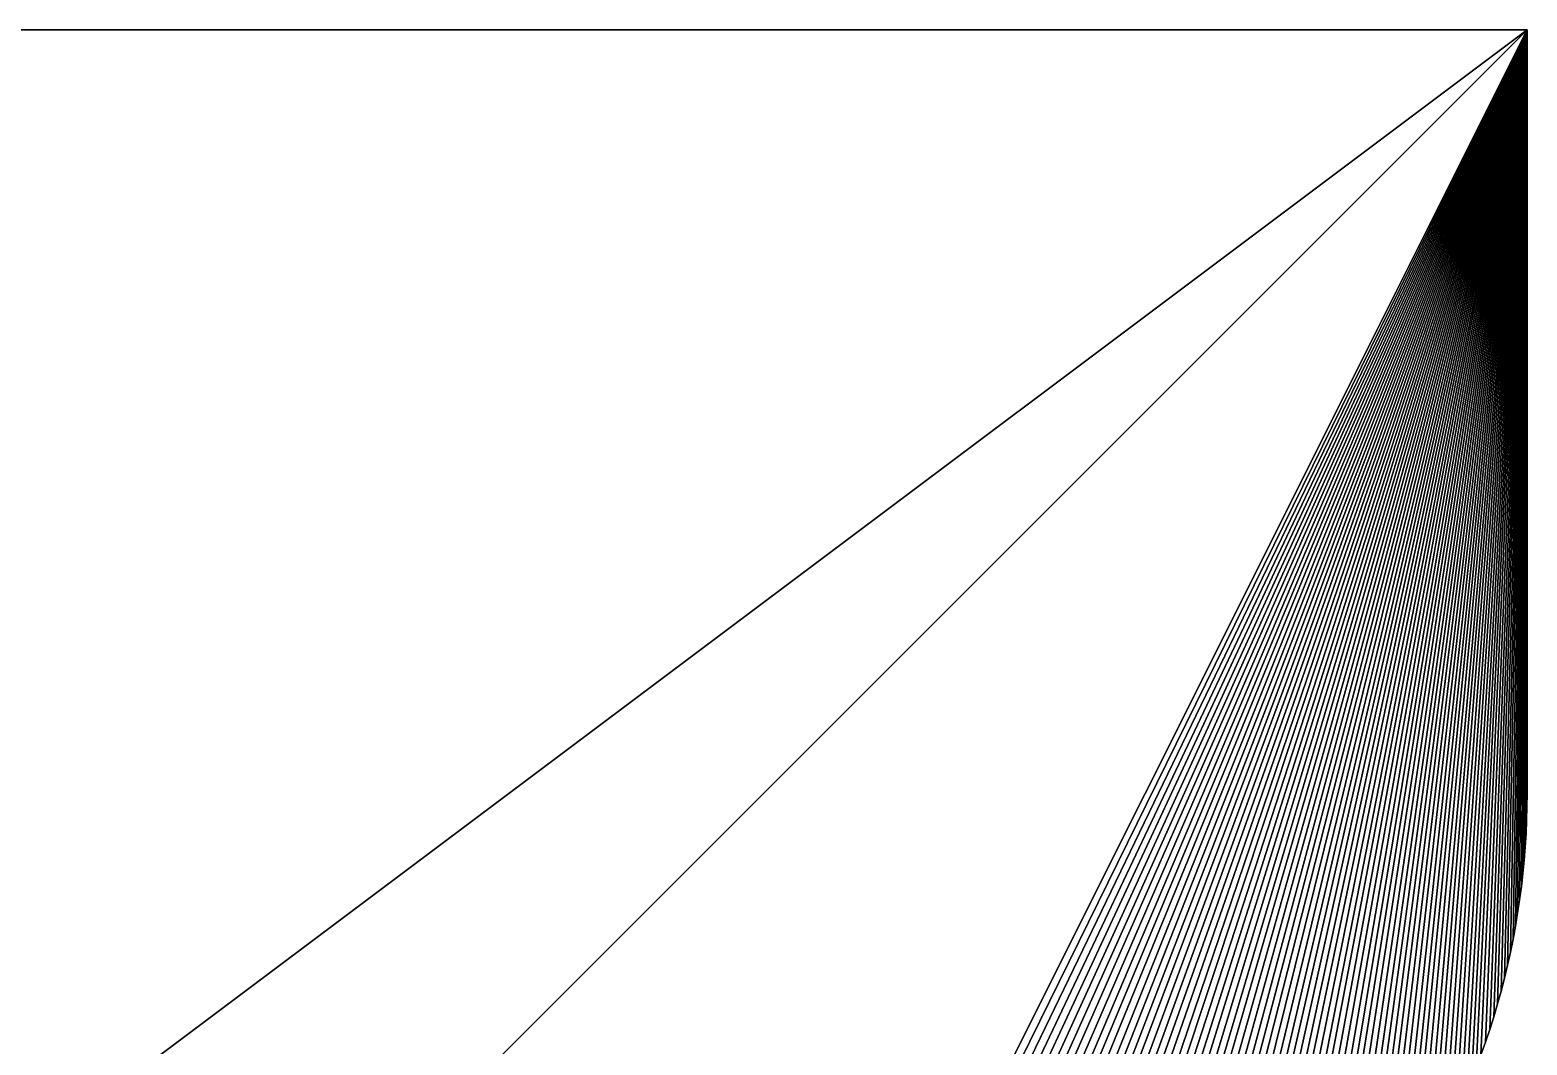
# Model space of a CAD drawing. Header units: metres. Extents: x 0 to 400, y 0 to 400.
# Drawn here: x 204 to 400, y 267.1 to 400 of the extents above; entities that cross this region are included whole.
import ezdxf

# ---------------------------------------------------------------- set-up
doc = ezdxf.new("R2010")
doc.units = ezdxf.units.M

msp = doc.modelspace()

# ---------------------------------------------------------------- linework, layer by layer
for p, q in [((0, 400, -800), (400, 400, -800)), ((0, 400, -1200), (400, 400, -1200)), ((0, 400, -1200), (400, 400, -1200)), ((400, 400, -800), (0, 400, -800)), ((400, 400, -800), (400, 300, -800)), ((400, 400, -1200), (400, 300, -1200)), ((400, 400, -1200), (400, 400, -800)), ((400, 400, -800), (400, 400, -1200)), ((400, 400, -1200), (400, 300, -1200)), ((400, 300, -800), (400, 400, -800)), ((400, 300.00003, -800), (399.98477, 298.25473, -800)), ((400, 300.00003, -1200), (399.98477, 298.25473, -1200)), ((400, 300.00003, -1200), (399.98477, 298.25473, -1200)), ((399.98477, 298.25473, -800), (400, 300.00003, -800)), ((400, 300, -800), (400, 300.00003, -800)), ((400, 300, -1200), (400, 300.00003, -1200)), ((400, 300, -1200), (400, 300.00003, -1200)), ((400, 300.00003, -1200), (400, 300.00003, -800)), ((400, 300.00003, -800), (400, 300, -800)), ((400, 300.00003, -800), (400, 300.00003, -1200)), ((400, 300, -1200), (400, 300, -800)), ((400, 300, -800), (400, 300, -1200)), ((399.98477, 298.25473, -800), (399.9391, 296.51004, -800)), ((399.98477, 298.25473, -1200), (399.9391, 296.51004, -1200)), ((399.98477, 298.25473, -1200), (399.9391, 296.51004, -1200)), ((399.9391, 296.51004, -800), (399.98477, 298.25473, -800)), ((399.98477, 298.25473, -1200), (399.98477, 298.25473, -800)), ((399.98477, 298.25473, -800), (399.98477, 298.25473, -1200)), ((399.9391, 296.51004, -800), (399.86295, 294.76642, -800)), ((399.9391, 296.51004, -1200), (399.86295, 294.76642, -1200)), ((399.9391, 296.51004, -1200), (399.86295, 294.76642, -1200)), ((399.86295, 294.76642, -800), (399.9391, 296.51004, -800)), ((399.9391, 296.51004, -1200), (399.9391, 296.51004, -800)), ((399.9391, 296.51004, -800), (399.9391, 296.51004, -1200)), ((399.86295, 294.76642, -800), (399.7564, 293.02435, -800)), ((399.86295, 294.76642, -1200), (399.7564, 293.02435, -1200)), ((399.86295, 294.76642, -1200), (399.7564, 293.02435, -1200)), ((399.7564, 293.02435, -800), (399.86295, 294.76642, -800)), ((399.86295, 294.76642, -1200), (399.86295, 294.76642, -800)), ((399.86295, 294.76642, -800), (399.86295, 294.76642, -1200)), ((399.7564, 293.02435, -800), (399.61948, 291.2844, -800)), ((399.7564, 293.02435, -1200), (399.61948, 291.2844, -1200)), ((399.7564, 293.02435, -1200), (399.61948, 291.2844, -1200)), ((399.61948, 291.2844, -800), (399.7564, 293.02435, -800)), ((399.7564, 293.02435, -1200), (399.7564, 293.02435, -800)), ((399.7564, 293.02435, -800), (399.7564, 293.02435, -1200)), ((399.61948, 291.2844, -800), (399.45218, 289.54715, -800)), ((399.61948, 291.2844, -1200), (399.45218, 289.54715, -1200)), ((399.61948, 291.2844, -1200), (399.45218, 289.54715, -1200)), ((399.45218, 289.54715, -800), (399.61948, 291.2844, -800)), ((399.61948, 291.2844, -1200), (399.61948, 291.2844, -800)), ((399.61948, 291.2844, -800), (399.61948, 291.2844, -1200)), ((399.45218, 289.54715, -800), (399.2546, 287.81305, -800)), ((399.45218, 289.54715, -1200), (399.2546, 287.81305, -1200)), ((399.45218, 289.54715, -1200), (399.2546, 287.81305, -1200)), ((399.2546, 287.81305, -800), (399.45218, 289.54715, -800)), ((399.45218, 289.54715, -1200), (399.45218, 289.54715, -800)), ((399.45218, 289.54715, -800), (399.45218, 289.54715, -1200)), ((399.2546, 287.81305, -800), (399.0268, 286.0827, -800)), ((399.2546, 287.81305, -1200), (399.0268, 286.0827, -1200)), ((399.2546, 287.81305, -1200), (399.0268, 286.0827, -1200)), ((399.0268, 286.0827, -800), (399.2546, 287.81305, -800)), ((399.2546, 287.81305, -1200), (399.2546, 287.81305, -800)), ((399.2546, 287.81305, -800), (399.2546, 287.81305, -1200)), ((398.76883, 284.35657, -800), (398.48077, 282.63516, -800)), ((398.76883, 284.35657, -1200), (398.48077, 282.63516, -1200)), ((398.76883, 284.35657, -1200), (398.48077, 282.63516, -1200)), ((398.48077, 282.63516, -800), (398.76883, 284.35657, -800)), ((399.0268, 286.0827, -800), (398.76883, 284.35657, -800)), ((399.0268, 286.0827, -1200), (398.76883, 284.35657, -1200)), ((399.0268, 286.0827, -1200), (398.76883, 284.35657, -1200)), ((398.76883, 284.35657, -800), (399.0268, 286.0827, -800)), ((398.76883, 284.35657, -1200), (398.76883, 284.35657, -800)), ((398.76883, 284.35657, -800), (398.76883, 284.35657, -1200)), ((399.0268, 286.0827, -1200), (399.0268, 286.0827, -800)), ((399.0268, 286.0827, -800), (399.0268, 286.0827, -1200)), ((398.48077, 282.63516, -800), (398.16272, 280.9191, -800)), ((398.48077, 282.63516, -1200), (398.16272, 280.9191, -1200)), ((398.48077, 282.63516, -1200), (398.16272, 280.9191, -1200)), ((398.16272, 280.9191, -800), (398.48077, 282.63516, -800)), ((398.48077, 282.63516, -1200), (398.48077, 282.63516, -800)), ((398.48077, 282.63516, -800), (398.48077, 282.63516, -1200)), ((398.16272, 280.9191, -800), (397.81476, 279.20883, -800)), ((398.16272, 280.9191, -1200), (397.81476, 279.20883, -1200)), ((398.16272, 280.9191, -1200), (397.81476, 279.20883, -1200)), ((397.81476, 279.20883, -800), (398.16272, 280.9191, -800)), ((398.16272, 280.9191, -1200), (398.16272, 280.9191, -800)), ((398.16272, 280.9191, -800), (398.16272, 280.9191, -1200)), ((397.81476, 279.20883, -800), (397.437, 277.50488, -800)), ((397.81476, 279.20883, -1200), (397.437, 277.50488, -1200)), ((397.81476, 279.20883, -1200), (397.437, 277.50488, -1200)), ((397.437, 277.50488, -800), (397.81476, 279.20883, -800)), ((397.81476, 279.20883, -1200), (397.81476, 279.20883, -800)), ((397.81476, 279.20883, -800), (397.81476, 279.20883, -1200)), ((397.437, 277.50488, -800), (397.02957, 275.80783, -800)), ((397.437, 277.50488, -1200), (397.02957, 275.80783, -1200)), ((397.437, 277.50488, -1200), (397.02957, 275.80783, -1200)), ((397.02957, 275.80783, -800), (397.437, 277.50488, -800)), ((397.437, 277.50488, -1200), (397.437, 277.50488, -800)), ((397.437, 277.50488, -800), (397.437, 277.50488, -1200)), ((397.02957, 275.80783, -800), (396.5926, 274.11807, -800)), ((397.02957, 275.80783, -1200), (396.5926, 274.11807, -1200)), ((397.02957, 275.80783, -1200), (396.5926, 274.11807, -1200)), ((396.5926, 274.11807, -800), (397.02957, 275.80783, -800)), ((397.02957, 275.80783, -1200), (397.02957, 275.80783, -800)), ((397.02957, 275.80783, -800), (397.02957, 275.80783, -1200)), ((396.5926, 274.11807, -800), (396.12616, 272.43625, -800)), ((396.5926, 274.11807, -1200), (396.12616, 272.43625, -1200)), ((396.5926, 274.11807, -1200), (396.12616, 272.43625, -1200)), ((396.12616, 272.43625, -800), (396.5926, 274.11807, -800)), ((396.5926, 274.11807, -1200), (396.5926, 274.11807, -800)), ((396.5926, 274.11807, -800), (396.5926, 274.11807, -1200)), ((395.63046, 270.76282, -800), (395.10565, 269.0983, -800)), ((395.63046, 270.76282, -1200), (395.10565, 269.0983, -1200)), ((395.63046, 270.76282, -1200), (395.10565, 269.0983, -1200)), ((395.10565, 269.0983, -800), (395.63046, 270.76282, -800)), ((396.12616, 272.43625, -800), (395.63046, 270.76282, -800)), ((396.12616, 272.43625, -1200), (395.63046, 270.76282, -1200)), ((396.12616, 272.43625, -1200), (395.63046, 270.76282, -1200)), ((395.63046, 270.76282, -800), (396.12616, 272.43625, -800)), ((395.63046, 270.76282, -1200), (395.63046, 270.76282, -800)), ((395.63046, 270.76282, -800), (395.63046, 270.76282, -1200)), ((396.12616, 272.43625, -1200), (396.12616, 272.43625, -800)), ((396.12616, 272.43625, -800), (396.12616, 272.43625, -1200)), ((395.10565, 269.0983, -800), (394.55188, 267.4432, -800)), ((395.10565, 269.0983, -1200), (394.55188, 267.4432, -1200)), ((395.10565, 269.0983, -1200), (394.55188, 267.4432, -1200)), ((394.55188, 267.4432, -800), (395.10565, 269.0983, -800)), ((395.10565, 269.0983, -1200), (395.10565, 269.0983, -800)), ((395.10565, 269.0983, -800), (395.10565, 269.0983, -1200)), ((394.55188, 267.4432, -800), (393.96924, 265.79797, -800)), ((394.55188, 267.4432, -1200), (393.96924, 265.79797, -1200)), ((394.55188, 267.4432, -1200), (393.96924, 265.79797, -1200)), ((393.96924, 265.79797, -800), (394.55188, 267.4432, -800)), ((394.55188, 267.4432, -1200), (394.55188, 267.4432, -800)), ((394.55188, 267.4432, -800), (394.55188, 267.4432, -1200))]:
    msp.add_line(p, q)
for points in [[(200, 200, -800), (0, 100, -800), (400, 400, -800), (400.0001, 400.0001, -799.9999)], [(400, 400, -800), (0, 100, -800), (0, 400, -800), (0.0001, 400.0001, -799.9999)], [(200, 200, -1200), (0, 100, -1200), (400, 400, -1200), (400.0001, 400.0001, -1199.9999)], [(400, 400, -1200), (0, 100, -1200), (0, 400, -1200), (0.0001, 400.0001, -1199.9999)], [(0, 400, -800), (0, 400, -1200), (400, 400, -800), (400.0001, 400.0001, -799.9999)], [(0, 400, -1200), (400, 400, -1200), (400, 400, -800), (400.0001, 400.0001, -799.9999)], [(200, 200, -800), (400, 400, -800), (300, 200, -800), (300.0001, 200.0001, -799.9999)], [(200, 200, -1200), (400, 400, -1200), (300, 200, -1200), (300.0001, 200.0001, -1199.9999)], [(400, 400, -800), (301.74524, 200.01523, -800), (300, 200, -800), (300.0001, 200.0001, -799.9999)], [(400, 400, -1200), (301.74524, 200.01523, -1200), (300, 200, -1200), (300.0001, 200.0001, -1199.9999)], [(400, 400, -800), (303.48993, 200.06091, -800), (301.74524, 200.01523, -800), (301.74533, 200.01534, -799.9999)], [(400, 400, -1200), (303.48993, 200.06091, -1200), (301.74524, 200.01523, -1200), (301.74533, 200.01534, -1199.9999)], [(400, 400, -800), (305.2336, 200.13705, -800), (303.48993, 200.06091, -800), (303.49002, 200.06102, -799.9999)], [(400, 400, -1200), (305.2336, 200.13705, -1200), (303.48993, 200.06091, -1200), (303.49002, 200.06102, -1199.9999)], [(400, 400, -800), (306.97565, 200.24359, -800), (305.2336, 200.13705, -800), (305.2337, 200.13716, -799.9999)], [(400, 400, -1200), (306.97565, 200.24359, -1200), (305.2336, 200.13705, -1200), (305.2337, 200.13716, -1199.9999)], [(400, 400, -800), (308.71558, 200.38052, -800), (306.97565, 200.24359, -800), (306.97574, 200.2437, -799.9999)], [(400, 400, -1200), (308.71558, 200.38052, -1200), (306.97565, 200.24359, -1200), (306.97574, 200.2437, -1199.9999)], [(400, 400, -800), (310.45285, 200.5478, -800), (308.71558, 200.38052, -800), (308.71567, 200.38063, -799.9999)], [(400, 400, -1200), (310.45285, 200.5478, -1200), (308.71558, 200.38052, -1200), (308.71567, 200.38063, -1199.9999)], [(400, 400, -800), (312.18692, 200.74538, -800), (310.45285, 200.5478, -800), (310.45294, 200.54791, -799.9999)], [(400, 400, -1200), (312.18692, 200.74538, -1200), (310.45285, 200.5478, -1200), (310.45294, 200.54791, -1199.9999)], [(400, 400, -800), (313.91733, 200.9732, -800), (312.18692, 200.74538, -800), (312.187, 200.74548, -799.9999)], [(400, 400, -1200), (313.91733, 200.9732, -1200), (312.18692, 200.74538, -1200), (312.187, 200.74548, -1199.9999)], [(400, 400, -800), (315.64346, 201.23117, -800), (313.91733, 200.9732, -800), (313.91742, 200.97331, -799.9999)], [(400, 400, -1200), (315.64346, 201.23117, -1200), (313.91733, 200.9732, -1200), (313.91742, 200.97331, -1199.9999)], [(400, 400, -800), (317.3648, 201.51923, -800), (315.64346, 201.23117, -800), (315.64355, 201.23128, -799.9999)], [(400, 400, -1200), (317.3648, 201.51923, -1200), (315.64346, 201.23117, -1200), (315.64355, 201.23128, -1199.9999)], [(400, 400, -800), (319.08087, 201.83728, -800), (317.3648, 201.51923, -800), (317.3649, 201.51933, -799.9999)], [(400, 400, -1200), (319.08087, 201.83728, -1200), (317.3648, 201.51923, -1200), (317.3649, 201.51933, -1199.9999)], [(400, 400, -800), (320.79114, 202.18524, -800), (319.08087, 201.83728, -800), (319.08096, 201.83739, -799.9999)], [(400, 400, -1200), (320.79114, 202.18524, -1200), (319.08087, 201.83728, -1200), (319.08096, 201.83739, -1199.9999)], [(400, 400, -800), (322.49512, 202.563, -800), (320.79114, 202.18524, -800), (320.79123, 202.18535, -799.9999)], [(400, 400, -1200), (322.49512, 202.563, -1200), (320.79114, 202.18524, -1200), (320.79123, 202.18535, -1199.9999)], [(400, 400, -800), (324.1922, 202.97043, -800), (322.49512, 202.563, -800), (322.4952, 202.56311, -799.9999)], [(400, 400, -1200), (324.1922, 202.97043, -1200), (322.49512, 202.563, -1200), (322.4952, 202.56311, -1199.9999)], [(400, 400, -800), (325.8819, 203.40741, -800), (324.1922, 202.97043, -800), (324.1923, 202.97054, -799.9999)], [(400, 400, -1200), (325.8819, 203.40741, -1200), (324.1922, 202.97043, -1200), (324.1923, 202.97054, -1199.9999)], [(400, 400, -800), (327.56372, 203.87383, -800), (325.8819, 203.40741, -800), (325.882, 203.40752, -799.9999)], [(400, 400, -1200), (327.56372, 203.87383, -1200), (325.8819, 203.40741, -1200), (325.882, 203.40752, -1199.9999)], [(400, 400, -800), (329.23715, 204.3695, -800), (327.56372, 203.87383, -800), (327.5638, 203.87393, -799.9999)], [(400, 400, -1200), (329.23715, 204.3695, -1200), (327.56372, 203.87383, -1200), (327.5638, 203.87393, -1199.9999)], [(400, 400, -800), (330.9017, 204.89435, -800), (329.23715, 204.3695, -800), (329.23724, 204.36961, -799.9999)], [(400, 400, -1200), (330.9017, 204.89435, -1200), (329.23715, 204.3695, -1200), (329.23724, 204.36961, -1199.9999)], [(400, 400, -800), (332.55682, 205.44815, -800), (330.9017, 204.89435, -800), (330.9018, 204.89445, -799.9999)], [(400, 400, -1200), (332.55682, 205.44815, -1200), (330.9017, 204.89435, -1200), (330.9018, 204.89445, -1199.9999)], [(400, 400, -800), (334.20203, 206.03073, -800), (332.55682, 205.44815, -800), (332.55692, 205.44826, -799.9999)], [(400, 400, -1200), (334.20203, 206.03073, -1200), (332.55682, 205.44815, -1200), (332.55692, 205.44826, -1199.9999)], [(400, 400, -800), (335.8368, 206.64195, -800), (334.20203, 206.03073, -800), (334.20212, 206.03084, -799.9999)], [(400, 400, -1200), (335.8368, 206.64195, -1200), (334.20203, 206.03073, -1200), (334.20212, 206.03084, -1199.9999)], [(400, 400, -800), (337.46063, 207.28162, -800), (335.8368, 206.64195, -800), (335.83688, 206.64206, -799.9999)], [(400, 400, -1200), (337.46063, 207.28162, -1200), (335.8368, 206.64195, -1200), (335.83688, 206.64206, -1199.9999)], [(400, 400, -800), (339.07312, 207.94952, -800), (337.46063, 207.28162, -800), (337.46072, 207.28172, -799.9999)], [(400, 400, -1200), (339.07312, 207.94952, -1200), (337.46063, 207.28162, -1200), (337.46072, 207.28172, -1199.9999)], [(400, 400, -800), (340.67368, 208.64545, -800), (339.07312, 207.94952, -800), (339.0732, 207.94963, -799.9999)], [(400, 400, -1200), (340.67368, 208.64545, -1200), (339.07312, 207.94952, -1200), (339.0732, 207.94963, -1199.9999)], [(400, 400, -800), (342.2618, 209.36922, -800), (340.67368, 208.64545, -800), (340.67377, 208.64555, -799.9999)], [(400, 400, -1200), (342.2618, 209.36922, -1200), (340.67368, 208.64545, -1200), (340.67377, 208.64555, -1199.9999)], [(400, 400, -800), (343.8371, 210.12059, -800), (342.2618, 209.36922, -800), (342.2619, 209.36932, -799.9999)], [(400, 400, -1200), (343.8371, 210.12059, -1200), (342.2618, 209.36922, -1200), (342.2619, 209.36932, -1199.9999)], [(400, 400, -800), (345.39902, 210.89934, -800), (343.8371, 210.12059, -800), (343.8372, 210.1207, -799.9999)], [(400, 400, -1200), (345.39902, 210.89934, -1200), (343.8371, 210.12059, -1200), (343.8372, 210.1207, -1199.9999)], [(400, 400, -800), (346.94717, 211.70525, -800), (345.39902, 210.89934, -800), (345.3991, 210.89944, -799.9999)], [(400, 400, -1200), (346.94717, 211.70525, -1200), (345.39902, 210.89934, -1200), (345.3991, 210.89944, -1199.9999)], [(400, 400, -800), (348.48096, 212.53802, -800), (346.94717, 211.70525, -800), (346.94727, 211.70535, -799.9999)], [(400, 400, -1200), (348.48096, 212.53802, -1200), (346.94717, 211.70525, -1200), (346.94727, 211.70535, -1199.9999)], [(400, 400, -800), (350, 213.39746, -800), (348.48096, 212.53802, -800), (348.48105, 212.53813, -799.9999)], [(400, 400, -1200), (350, 213.39746, -1200), (348.48096, 212.53802, -1200), (348.48105, 212.53813, -1199.9999)], [(400, 400, -800), (351.50378, 214.28326, -800), (350, 213.39746, -800), (350.0001, 213.39757, -799.9999)], [(400, 400, -1200), (351.50378, 214.28326, -1200), (350, 213.39746, -1200), (350.0001, 213.39757, -1199.9999)], [(400, 400, -800), (352.99194, 215.1952, -800), (351.50378, 214.28326, -800), (351.50388, 214.28337, -799.9999)], [(400, 400, -1200), (352.99194, 215.1952, -1200), (351.50378, 214.28326, -1200), (351.50388, 214.28337, -1199.9999)], [(400, 400, -800), (354.46393, 216.13295, -800), (352.99194, 215.1952, -800), (352.99203, 215.19531, -799.9999)], [(400, 400, -1200), (354.46393, 216.13295, -1200), (352.99194, 215.1952, -1200), (352.99203, 215.19531, -1199.9999)], [(400, 400, -800), (355.91928, 217.09624, -800), (354.46393, 216.13295, -800), (354.46402, 216.13306, -799.9999)], [(400, 400, -1200), (355.91928, 217.09624, -1200), (354.46393, 216.13295, -1200), (354.46402, 216.13306, -1199.9999)], [(400, 400, -800), (357.35764, 218.08478, -800), (355.91928, 217.09624, -800), (355.91937, 217.09634, -799.9999)], [(400, 400, -1200), (357.35764, 218.08478, -1200), (355.91928, 217.09624, -1200), (355.91937, 217.09634, -1199.9999)], [(400, 400, -800), (358.7785, 219.0983, -800), (357.35764, 218.08478, -800), (357.35773, 218.08488, -799.9999)], [(400, 400, -1200), (358.7785, 219.0983, -1200), (357.35764, 218.08478, -1200), (357.35773, 218.08488, -1199.9999)], [(400, 400, -800), (360.18152, 220.13646, -800), (358.7785, 219.0983, -800), (358.7786, 219.0984, -799.9999)], [(400, 400, -1200), (360.18152, 220.13646, -1200), (358.7785, 219.0983, -1200), (358.7786, 219.0984, -1199.9999)], [(400, 400, -800), (361.56616, 221.19893, -800), (360.18152, 220.13646, -800), (360.1816, 220.13657, -799.9999)], [(400, 400, -1200), (361.56616, 221.19893, -1200), (360.18152, 220.13646, -1200), (360.1816, 220.13657, -1199.9999)], [(400, 400, -800), (362.93204, 222.2854, -800), (361.56616, 221.19893, -800), (361.56625, 221.19904, -799.9999)], [(400, 400, -1200), (362.93204, 222.2854, -1200), (361.56616, 221.19893, -1200), (361.56625, 221.19904, -1199.9999)], [(400, 400, -800), (364.27875, 223.39555, -800), (362.93204, 222.2854, -800), (362.93213, 222.2855, -799.9999)], [(400, 400, -1200), (364.27875, 223.39555, -1200), (362.93204, 222.2854, -1200), (362.93213, 222.2855, -1199.9999)], [(400, 400, -800), (365.6059, 224.52902, -800), (364.27875, 223.39555, -800), (364.27884, 223.39566, -799.9999)], [(400, 400, -1200), (365.6059, 224.52902, -1200), (364.27875, 223.39555, -1200), (364.27884, 223.39566, -1199.9999)], [(400, 400, -800), (366.9131, 225.68552, -800), (365.6059, 224.52902, -800), (365.606, 224.52913, -799.9999)], [(400, 400, -1200), (366.9131, 225.68552, -1200), (365.6059, 224.52902, -1200), (365.606, 224.52913, -1199.9999)], [(400, 400, -800), (368.19983, 226.86464, -800), (366.9131, 225.68552, -800), (366.91318, 225.68562, -799.9999)], [(400, 400, -1200), (368.19983, 226.86464, -1200), (366.9131, 225.68552, -1200), (366.91318, 225.68562, -1199.9999)], [(400, 400, -800), (369.46582, 228.06601, -800), (368.19983, 226.86464, -800), (368.19992, 226.86475, -799.9999)], [(400, 400, -1200), (369.46582, 228.06601, -1200), (368.19983, 226.86464, -1200), (368.19992, 226.86475, -1199.9999)], [(400, 400, -800), (370.71066, 229.2893, -800), (369.46582, 228.06601, -800), (369.4659, 228.06612, -799.9999)], [(400, 400, -1200), (370.71066, 229.2893, -1200), (369.46582, 228.06601, -1200), (369.4659, 228.06612, -1199.9999)], [(400, 400, -800), (371.93396, 230.53415, -800), (370.71066, 229.2893, -800), (370.71075, 229.28941, -799.9999)], [(400, 400, -1200), (371.93396, 230.53415, -1200), (370.71066, 229.2893, -1200), (370.71075, 229.28941, -1199.9999)], [(400, 400, -800), (373.13538, 231.80017, -800), (371.93396, 230.53415, -800), (371.93405, 230.53426, -799.9999)], [(400, 400, -1200), (373.13538, 231.80017, -1200), (371.93396, 230.53415, -1200), (371.93405, 230.53426, -1199.9999)], [(400, 400, -800), (374.31448, 233.08694, -800), (373.13538, 231.80017, -800), (373.13547, 231.80028, -799.9999)], [(400, 400, -1200), (374.31448, 233.08694, -1200), (373.13538, 231.80017, -1200), (373.13547, 231.80028, -1199.9999)], [(400, 400, -800), (375.47095, 234.39409, -800), (374.31448, 233.08694, -800), (374.31458, 233.08705, -799.9999)], [(400, 400, -1200), (375.47095, 234.39409, -1200), (374.31448, 233.08694, -1200), (374.31458, 233.08705, -1199.9999)], [(400, 400, -800), (376.60443, 235.72122, -800), (375.47095, 234.39409, -800), (375.47104, 234.3942, -799.9999)], [(400, 400, -1200), (376.60443, 235.72122, -1200), (375.47095, 234.39409, -1200), (375.47104, 234.3942, -1199.9999)], [(400, 400, -800), (377.71457, 237.06793, -800), (376.60443, 235.72122, -800), (376.60452, 235.72133, -799.9999)], [(400, 400, -1200), (377.71457, 237.06793, -1200), (376.60443, 235.72122, -1200), (376.60452, 235.72133, -1199.9999)], [(400, 400, -800), (378.8011, 238.43387, -800), (377.71457, 237.06793, -800), (377.71466, 237.06804, -799.9999)], [(400, 400, -1200), (378.8011, 238.43387, -1200), (377.71457, 237.06793, -1200), (377.71466, 237.06804, -1199.9999)], [(400, 400, -800), (379.86356, 239.8185, -800), (378.8011, 238.43387, -800), (378.80118, 238.43398, -799.9999)], [(400, 400, -1200), (379.86356, 239.8185, -1200), (378.8011, 238.43387, -1200), (378.80118, 238.43398, -1199.9999)], [(400, 400, -800), (380.9017, 241.22147, -800), (379.86356, 239.8185, -800), (379.86365, 239.8186, -799.9999)], [(400, 400, -1200), (380.9017, 241.22147, -1200), (379.86356, 239.8185, -1200), (379.86365, 239.8186, -1199.9999)], [(400, 400, -800), (381.9152, 242.64233, -800), (380.9017, 241.22147, -800), (380.9018, 241.22157, -799.9999)], [(400, 400, -1200), (381.9152, 242.64233, -1200), (380.9017, 241.22147, -1200), (380.9018, 241.22157, -1199.9999)], [(400, 400, -800), (382.90375, 244.08069, -800), (381.9152, 242.64233, -800), (381.91528, 242.64244, -799.9999)], [(400, 400, -1200), (382.90375, 244.08069, -1200), (381.9152, 242.64233, -1200), (381.91528, 242.64244, -1199.9999)], [(400, 400, -800), (383.86707, 245.5361, -800), (382.90375, 244.08069, -800), (382.90384, 244.0808, -799.9999)], [(400, 400, -1200), (383.86707, 245.5361, -1200), (382.90375, 244.08069, -1200), (382.90384, 244.0808, -1199.9999)], [(400, 400, -800), (384.8048, 247.00807, -800), (383.86707, 245.5361, -800), (383.86716, 245.53621, -799.9999)], [(400, 400, -1200), (384.8048, 247.00807, -1200), (383.86707, 245.5361, -1200), (383.86716, 245.53621, -1199.9999)], [(400, 400, -800), (385.71674, 248.49619, -800), (384.8048, 247.00807, -800), (384.8049, 247.00818, -799.9999)], [(400, 400, -1200), (385.71674, 248.49619, -1200), (384.8048, 247.00807, -1200), (384.8049, 247.00818, -1199.9999)], [(400, 400, -800), (386.60254, 249.99998, -800), (385.71674, 248.49619, -800), (385.71683, 248.49629, -799.9999)], [(400, 400, -1200), (386.60254, 249.99998, -1200), (385.71674, 248.49619, -1200), (385.71683, 248.49629, -1199.9999)], [(400, 400, -800), (387.46198, 251.51906, -800), (386.60254, 249.99998, -800), (386.60263, 250.00009, -799.9999)], [(400, 400, -1200), (387.46198, 251.51906, -1200), (386.60254, 249.99998, -1200), (386.60263, 250.00009, -1199.9999)], [(400, 400, -800), (388.29477, 253.05286, -800), (387.46198, 251.51906, -800), (387.46207, 251.51917, -799.9999)], [(400, 400, -1200), (388.29477, 253.05286, -1200), (387.46198, 251.51906, -1200), (387.46207, 251.51917, -1199.9999)], [(400, 400, -800), (389.10065, 254.60095, -800), (388.29477, 253.05286, -800), (388.29486, 253.05296, -799.9999)], [(400, 400, -1200), (389.10065, 254.60095, -1200), (388.29477, 253.05286, -1200), (388.29486, 253.05296, -1199.9999)], [(400, 400, -800), (389.8794, 256.16287, -800), (389.10065, 254.60095, -800), (389.10074, 254.60106, -799.9999)], [(400, 400, -1200), (389.8794, 256.16287, -1200), (389.10065, 254.60095, -1200), (389.10074, 254.60106, -1199.9999)], [(400, 400, -800), (390.63077, 257.73816, -800), (389.8794, 256.16287, -800), (389.8795, 256.16296, -799.9999)], [(400, 400, -1200), (390.63077, 257.73816, -1200), (389.8794, 256.16287, -1200), (389.8795, 256.16296, -1199.9999)], [(400, 400, -800), (391.35455, 259.32635, -800), (390.63077, 257.73816, -800), (390.63086, 257.73825, -799.9999)], [(400, 400, -1200), (391.35455, 259.32635, -1200), (390.63077, 257.73816, -1200), (390.63086, 257.73825, -1199.9999)], [(400, 400, -800), (392.05048, 260.92688, -800), (391.35455, 259.32635, -800), (391.35464, 259.32645, -799.9999)], [(400, 400, -1200), (392.05048, 260.92688, -1200), (391.35455, 259.32635, -1200), (391.35464, 259.32645, -1199.9999)], [(400, 400, -800), (392.71838, 262.53934, -800), (392.05048, 260.92688, -800), (392.05057, 260.92697, -799.9999)], [(400, 400, -1200), (392.71838, 262.53934, -1200), (392.05048, 260.92688, -1200), (392.05057, 260.92697, -1199.9999)], [(400, 400, -800), (393.35803, 264.1632, -800), (392.71838, 262.53934, -800), (392.71848, 262.53943, -799.9999)], [(400, 400, -1200), (393.35803, 264.1632, -1200), (392.71838, 262.53934, -1200), (392.71848, 262.53943, -1199.9999)], [(400, 400, -800), (393.96924, 265.79797, -800), (393.35803, 264.1632, -800), (393.35812, 264.1633, -799.9999)], [(400, 400, -1200), (393.96924, 265.79797, -1200), (393.35803, 264.1632, -1200), (393.35812, 264.1633, -1199.9999)], [(400, 400, -800), (394.55188, 267.4432, -800), (393.96924, 265.79797, -800), (393.96933, 265.79807, -799.9999)], [(400, 400, -1200), (394.55188, 267.4432, -1200), (393.96924, 265.79797, -1200), (393.96933, 265.79807, -1199.9999)], [(400, 400, -800), (395.10565, 269.0983, -800), (394.55188, 267.4432, -800), (394.55197, 267.4433, -799.9999)], [(400, 400, -1200), (395.10565, 269.0983, -1200), (394.55188, 267.4432, -1200), (394.55197, 267.4433, -1199.9999)], [(400, 400, -800), (395.63046, 270.76282, -800), (395.10565, 269.0983, -800), (395.10574, 269.0984, -799.9999)], [(400, 400, -1200), (395.63046, 270.76282, -1200), (395.10565, 269.0983, -1200), (395.10574, 269.0984, -1199.9999)], [(400, 400, -800), (396.12616, 272.43625, -800), (395.63046, 270.76282, -800), (395.63055, 270.7629, -799.9999)], [(400, 400, -1200), (396.12616, 272.43625, -1200), (395.63046, 270.76282, -1200), (395.63055, 270.7629, -1199.9999)], [(400, 400, -800), (396.5926, 274.11807, -800), (396.12616, 272.43625, -800), (396.12625, 272.43634, -799.9999)], [(400, 400, -1200), (396.5926, 274.11807, -1200), (396.12616, 272.43625, -1200), (396.12625, 272.43634, -1199.9999)], [(400, 400, -800), (397.02957, 275.80783, -800), (396.5926, 274.11807, -800), (396.59268, 274.11816, -799.9999)], [(400, 400, -1200), (397.02957, 275.80783, -1200), (396.5926, 274.11807, -1200), (396.59268, 274.11816, -1199.9999)], [(400, 400, -800), (397.437, 277.50488, -800), (397.02957, 275.80783, -800), (397.02966, 275.80792, -799.9999)], [(400, 400, -1200), (397.437, 277.50488, -1200), (397.02957, 275.80783, -1200), (397.02966, 275.80792, -1199.9999)], [(400, 400, -800), (397.81476, 279.20883, -800), (397.437, 277.50488, -800), (397.4371, 277.50497, -799.9999)], [(400, 400, -1200), (397.81476, 279.20883, -1200), (397.437, 277.50488, -1200), (397.4371, 277.50497, -1199.9999)], [(400, 400, -800), (398.16272, 280.9191, -800), (397.81476, 279.20883, -800), (397.81485, 279.20892, -799.9999)], [(400, 400, -1200), (398.16272, 280.9191, -1200), (397.81476, 279.20883, -1200), (397.81485, 279.20892, -1199.9999)], [(400, 400, -800), (398.48077, 282.63516, -800), (398.16272, 280.9191, -800), (398.1628, 280.9192, -799.9999)], [(400, 400, -1200), (398.48077, 282.63516, -1200), (398.16272, 280.9191, -1200), (398.1628, 280.9192, -1199.9999)], [(400, 400, -800), (398.76883, 284.35657, -800), (398.48077, 282.63516, -800), (398.48087, 282.63525, -799.9999)], [(400, 400, -1200), (398.76883, 284.35657, -1200), (398.48077, 282.63516, -1200), (398.48087, 282.63525, -1199.9999)], [(400, 400, -800), (399.0268, 286.0827, -800), (398.76883, 284.35657, -800), (398.76892, 284.35666, -799.9999)], [(400, 400, -1200), (399.0268, 286.0827, -1200), (398.76883, 284.35657, -1200), (398.76892, 284.35666, -1199.9999)], [(400, 400, -800), (399.2546, 287.81305, -800), (399.0268, 286.0827, -800), (399.0269, 286.0828, -799.9999)], [(400, 400, -1200), (399.2546, 287.81305, -1200), (399.0268, 286.0827, -1200), (399.0269, 286.0828, -1199.9999)], [(400, 400, -800), (399.45218, 289.54715, -800), (399.2546, 287.81305, -800), (399.2547, 287.81314, -799.9999)], [(400, 400, -1200), (399.45218, 289.54715, -1200), (399.2546, 287.81305, -1200), (399.2547, 287.81314, -1199.9999)], [(400, 400, -800), (399.61948, 291.2844, -800), (399.45218, 289.54715, -800), (399.45227, 289.54724, -799.9999)], [(400, 400, -1200), (399.61948, 291.2844, -1200), (399.45218, 289.54715, -1200), (399.45227, 289.54724, -1199.9999)], [(400, 400, -800), (399.7564, 293.02435, -800), (399.61948, 291.2844, -800), (399.61957, 291.2845, -799.9999)], [(400, 400, -1200), (399.7564, 293.02435, -1200), (399.61948, 291.2844, -1200), (399.61957, 291.2845, -1199.9999)], [(400, 400, -800), (399.86295, 294.76642, -800), (399.7564, 293.02435, -800), (399.7565, 293.02444, -799.9999)], [(400, 400, -1200), (399.86295, 294.76642, -1200), (399.7564, 293.02435, -1200), (399.7565, 293.02444, -1199.9999)], [(400, 400, -800), (399.9391, 296.51004, -800), (399.86295, 294.76642, -800), (399.86304, 294.7665, -799.9999)], [(400, 400, -1200), (399.9391, 296.51004, -1200), (399.86295, 294.76642, -1200), (399.86304, 294.7665, -1199.9999)], [(400, 400, -800), (399.98477, 298.25473, -800), (399.9391, 296.51004, -800), (399.93918, 296.51013, -799.9999)], [(400, 400, -1200), (399.98477, 298.25473, -1200), (399.9391, 296.51004, -1200), (399.93918, 296.51013, -1199.9999)], [(400, 400, -800), (400, 300.00003, -800), (399.98477, 298.25473, -800), (399.98486, 298.25482, -799.9999)], [(400, 400, -1200), (400, 300.00003, -1200), (399.98477, 298.25473, -1200), (399.98486, 298.25482, -1199.9999)], [(400, 400, -800), (400, 400, -1200), (400, 300, -800), (400.0001, 300.0001, -799.9999)], [(400, 400, -1200), (400, 300, -1200), (400, 300, -800), (400.0001, 300.0001, -799.9999)], [(400, 300.00003, -800), (400, 300.00003, -1200), (399.98477, 298.25473, -800), (399.98486, 298.25482, -799.9999)], [(400, 300.00003, -1200), (399.98477, 298.25473, -1200), (399.98477, 298.25473, -800), (399.98486, 298.25482, -799.9999)], [(400, 300, -800), (400, 300, -1200), (400, 300.00003, -800), (400.0001, 300.00012, -799.9999)], [(400, 300, -1200), (400, 300.00003, -1200), (400, 300.00003, -800), (400.0001, 300.00012, -799.9999)], [(399.98477, 298.25473, -800), (399.98477, 298.25473, -1200), (399.9391, 296.51004, -800), (399.93918, 296.51013, -799.9999)], [(399.98477, 298.25473, -1200), (399.9391, 296.51004, -1200), (399.9391, 296.51004, -800), (399.93918, 296.51013, -799.9999)], [(399.9391, 296.51004, -800), (399.9391, 296.51004, -1200), (399.86295, 294.76642, -800), (399.86304, 294.7665, -799.9999)], [(399.9391, 296.51004, -1200), (399.86295, 294.76642, -1200), (399.86295, 294.76642, -800), (399.86304, 294.7665, -799.9999)], [(399.86295, 294.76642, -800), (399.86295, 294.76642, -1200), (399.7564, 293.02435, -800), (399.7565, 293.02444, -799.9999)], [(399.86295, 294.76642, -1200), (399.7564, 293.02435, -1200), (399.7564, 293.02435, -800), (399.7565, 293.02444, -799.9999)], [(399.7564, 293.02435, -800), (399.7564, 293.02435, -1200), (399.61948, 291.2844, -800), (399.61957, 291.2845, -799.9999)], [(399.7564, 293.02435, -1200), (399.61948, 291.2844, -1200), (399.61948, 291.2844, -800), (399.61957, 291.2845, -799.9999)], [(399.61948, 291.2844, -800), (399.61948, 291.2844, -1200), (399.45218, 289.54715, -800), (399.45227, 289.54724, -799.9999)], [(399.61948, 291.2844, -1200), (399.45218, 289.54715, -1200), (399.45218, 289.54715, -800), (399.45227, 289.54724, -799.9999)], [(399.45218, 289.54715, -800), (399.45218, 289.54715, -1200), (399.2546, 287.81305, -800), (399.2547, 287.81314, -799.9999)], [(399.45218, 289.54715, -1200), (399.2546, 287.81305, -1200), (399.2546, 287.81305, -800), (399.2547, 287.81314, -799.9999)], [(399.2546, 287.81305, -800), (399.2546, 287.81305, -1200), (399.0268, 286.0827, -800), (399.0269, 286.0828, -799.9999)], [(399.2546, 287.81305, -1200), (399.0268, 286.0827, -1200), (399.0268, 286.0827, -800), (399.0269, 286.0828, -799.9999)], [(398.76883, 284.35657, -800), (398.76883, 284.35657, -1200), (398.48077, 282.63516, -800), (398.48087, 282.63525, -799.9999)], [(398.76883, 284.35657, -1200), (398.48077, 282.63516, -1200), (398.48077, 282.63516, -800), (398.48087, 282.63525, -799.9999)], [(399.0268, 286.0827, -800), (399.0268, 286.0827, -1200), (398.76883, 284.35657, -800), (398.76892, 284.35666, -799.9999)], [(399.0268, 286.0827, -1200), (398.76883, 284.35657, -1200), (398.76883, 284.35657, -800), (398.76892, 284.35666, -799.9999)], [(398.48077, 282.63516, -800), (398.48077, 282.63516, -1200), (398.16272, 280.9191, -800), (398.1628, 280.9192, -799.9999)], [(398.48077, 282.63516, -1200), (398.16272, 280.9191, -1200), (398.16272, 280.9191, -800), (398.1628, 280.9192, -799.9999)], [(398.16272, 280.9191, -800), (398.16272, 280.9191, -1200), (397.81476, 279.20883, -800), (397.81485, 279.20892, -799.9999)], [(398.16272, 280.9191, -1200), (397.81476, 279.20883, -1200), (397.81476, 279.20883, -800), (397.81485, 279.20892, -799.9999)], [(397.81476, 279.20883, -800), (397.81476, 279.20883, -1200), (397.437, 277.50488, -800), (397.4371, 277.50497, -799.9999)], [(397.81476, 279.20883, -1200), (397.437, 277.50488, -1200), (397.437, 277.50488, -800), (397.4371, 277.50497, -799.9999)], [(397.437, 277.50488, -800), (397.437, 277.50488, -1200), (397.02957, 275.80783, -800), (397.02966, 275.80792, -799.9999)], [(397.437, 277.50488, -1200), (397.02957, 275.80783, -1200), (397.02957, 275.80783, -800), (397.02966, 275.80792, -799.9999)], [(397.02957, 275.80783, -800), (397.02957, 275.80783, -1200), (396.5926, 274.11807, -800), (396.59268, 274.11816, -799.9999)], [(397.02957, 275.80783, -1200), (396.5926, 274.11807, -1200), (396.5926, 274.11807, -800), (396.59268, 274.11816, -799.9999)], [(396.5926, 274.11807, -800), (396.5926, 274.11807, -1200), (396.12616, 272.43625, -800), (396.12625, 272.43634, -799.9999)], [(396.5926, 274.11807, -1200), (396.12616, 272.43625, -1200), (396.12616, 272.43625, -800), (396.12625, 272.43634, -799.9999)], [(395.63046, 270.76282, -800), (395.63046, 270.76282, -1200), (395.10565, 269.0983, -800), (395.10574, 269.0984, -799.9999)], [(395.63046, 270.76282, -1200), (395.10565, 269.0983, -1200), (395.10565, 269.0983, -800), (395.10574, 269.0984, -799.9999)], [(396.12616, 272.43625, -800), (396.12616, 272.43625, -1200), (395.63046, 270.76282, -800), (395.63055, 270.7629, -799.9999)], [(396.12616, 272.43625, -1200), (395.63046, 270.76282, -1200), (395.63046, 270.76282, -800), (395.63055, 270.7629, -799.9999)], [(395.10565, 269.0983, -800), (395.10565, 269.0983, -1200), (394.55188, 267.4432, -800), (394.55197, 267.4433, -799.9999)], [(395.10565, 269.0983, -1200), (394.55188, 267.4432, -1200), (394.55188, 267.4432, -800), (394.55197, 267.4433, -799.9999)], [(394.55188, 267.4432, -800), (394.55188, 267.4432, -1200), (393.96924, 265.79797, -800), (393.96933, 265.79807, -799.9999)], [(394.55188, 267.4432, -1200), (393.96924, 265.79797, -1200), (393.96924, 265.79797, -800), (393.96933, 265.79807, -799.9999)]]:
    msp.add_3dface(points)

doc.saveas('drawing.dxf')
